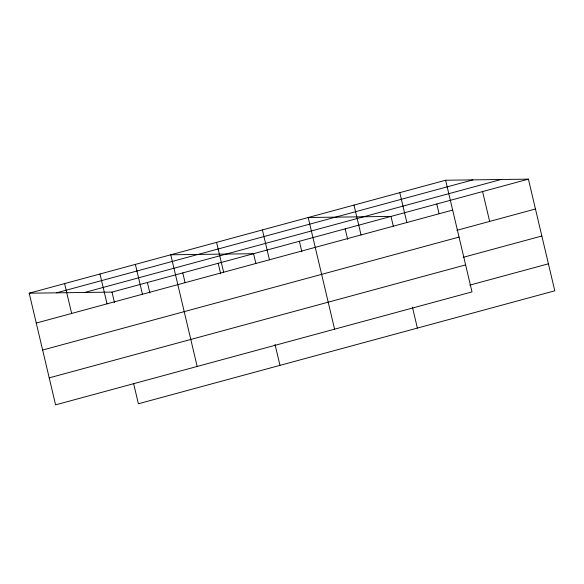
<?xml version="1.0" encoding="UTF-8"?>
<svg xmlns="http://www.w3.org/2000/svg" width="584" height="584" viewBox="0 0 584 584"><rect width="100%" height="100%" fill="white"/><g stroke="black" fill="none" stroke-linecap="round" stroke-linejoin="round"><path stroke-width="0.88" d="M445.607 180.23L472.003 291.898L55.597 404.858L29.2 293.197L445.607 180.23L528.403 179.142L554.8 290.803L138.393 403.77L133.656 383.739M56.524 292.832L472.93 179.872M84.673 292.46L501.079 179.5M29.2 293.197L111.997 292.102L528.403 179.142M36.259 323.047L452.666 210.087M456.812 230.33L535.462 208.992M42.639 350.042L459.046 237.082M463.2 257.325L541.842 235.994M49.217 377.863L465.623 264.895M469.77 285.145L548.42 263.807M482.596 191.567L489.655 221.416M436.796 203.991L439.08 213.649M399.799 192.654L406.858 222.511M393.273 226.074L390.988 216.416L308.191 217.511L334.588 329.172M412.443 307.184L417.385 328.084M353.999 205.086L361.051 234.936M345.188 228.84L347.677 239.382M299.38 241.272L301.87 251.806M262.384 229.935L269.443 259.785M255.858 263.355L253.573 253.697L170.776 254.785L197.173 366.453M275.027 344.458L279.97 365.365M216.584 242.36L223.643 272.217M218.182 263.296L220.672 273.838M182.785 272.896L185.07 282.561M147.394 282.503L149.884 293.037M135.386 264.391L142.438 294.241M111.997 292.102L114.486 302.636M99.988 273.991L107.047 303.841M64.598 283.59L71.65 313.447"/></g></svg>
